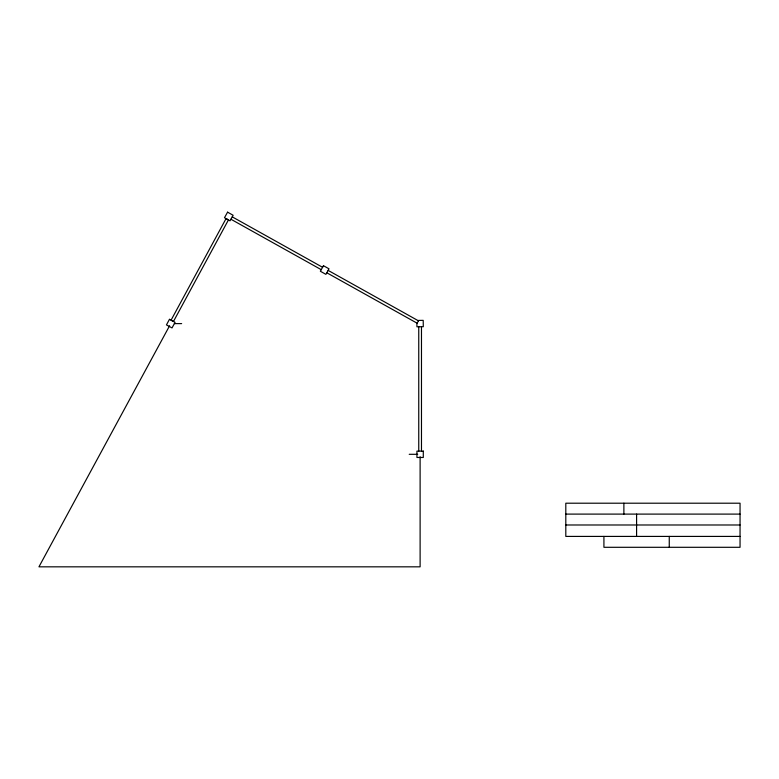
<?xml version="1.0" encoding="UTF-8"?>
<svg xmlns="http://www.w3.org/2000/svg" width="779" height="779" viewBox="0 0 779 779"><rect width="100%" height="100%" fill="white"/><g stroke="black" fill="none" stroke-linecap="round" stroke-linejoin="round"><path stroke-width="1.17" d="M169.598 325.749L38.95 566.83L420.115 566.83L420.115 456.718M174.379 323.616L181.643 323.616M409.218 454.303L417.69 454.303M565.807 514.101L740.05 514.101M565.807 524.988L740.05 524.988M740.05 536.41L565.807 536.41L565.807 503.205L740.05 503.205L740.05 547.296L603.92 547.296L603.92 536.41M232.239 216.854L322.584 267.294M328.125 270.391L418.459 320.831M230.905 219.23L321.25 269.67M326.791 272.767L417.135 323.207M669.258 536.41L669.258 547.296M636.589 514.101L636.589 536.41M623.882 503.205L623.882 514.101M421.478 326.732L421.478 451.119M418.751 326.771L418.751 451.119M226.046 218.626L171.068 320.179L173.464 321.474L228.442 219.921L226.046 218.626M169.471 319.312L166.443 324.892L172.032 327.92L175.061 322.34L169.471 319.312M227.585 212.17L224.479 217.711L230.019 220.817L233.125 215.267L227.585 212.17M323.47 265.707L320.364 271.248L325.904 274.354L329.011 268.813L323.47 265.707M418.683 320.412L416.892 323.616L416.94 326.791L423.289 326.713L423.201 320.354L418.683 320.412M423.289 451.119L416.94 451.119L416.94 457.477L423.289 457.477L423.289 451.119"/></g></svg>
